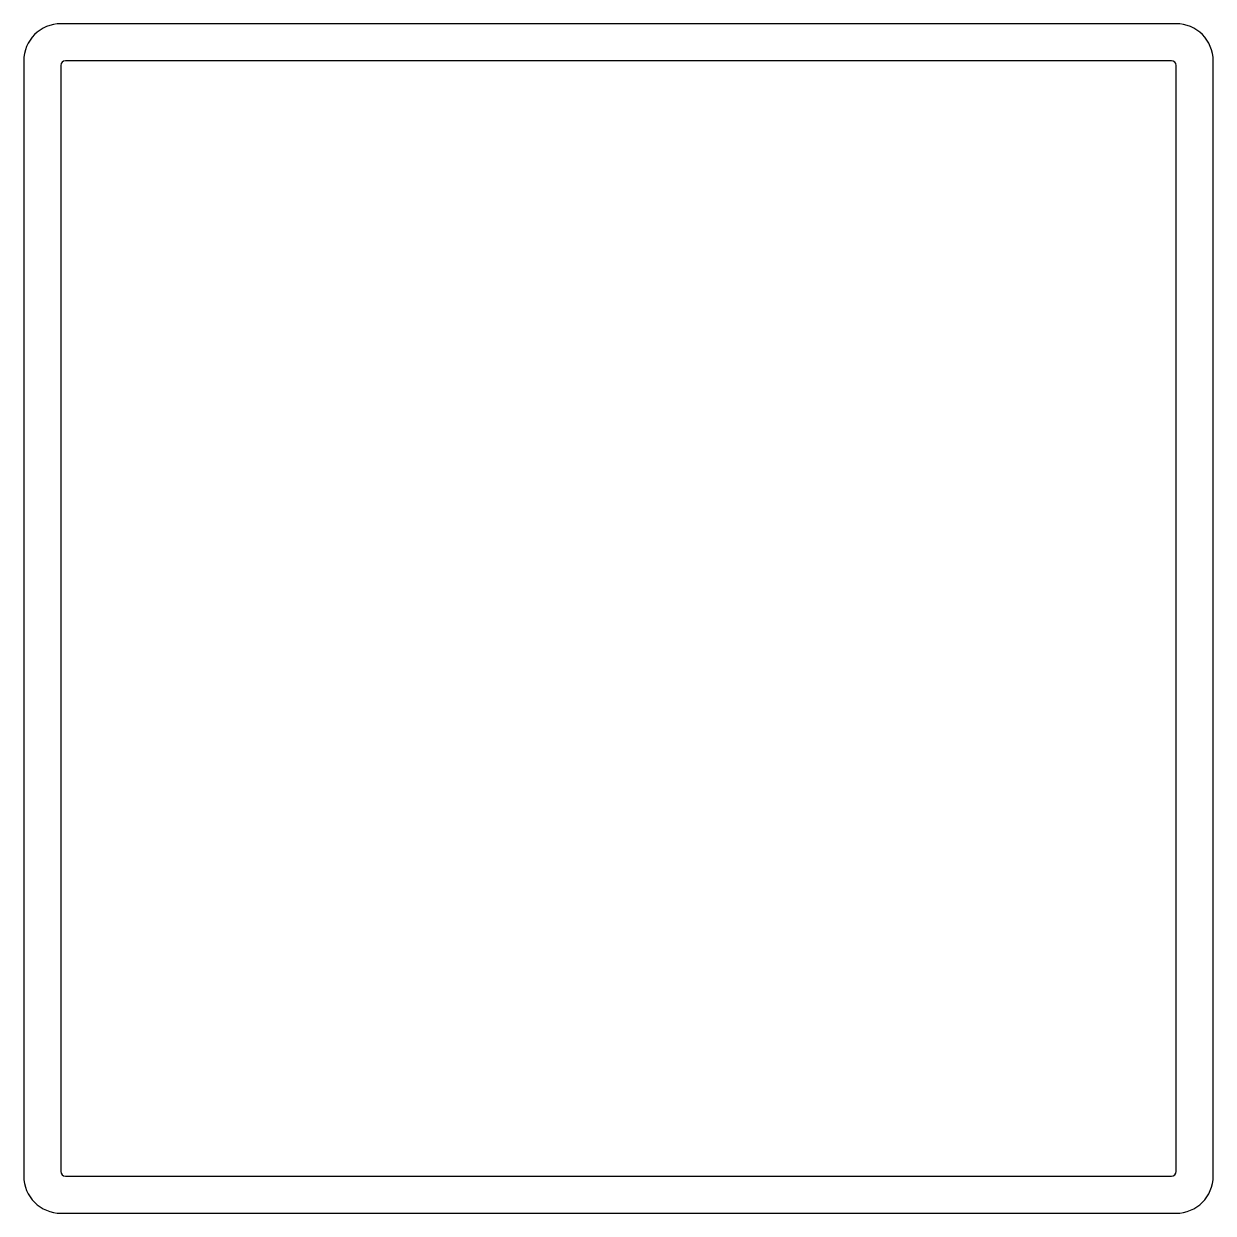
# Model space of a CAD drawing. Header units: inches. Extents: x -49 to 53, y 2 to 103.
import ezdxf

# ---------------------------------------------------------------- set-up
doc = ezdxf.new("R2010")
doc.units = ezdxf.units.IN
doc.header["$MEASUREMENT"] = 0

msp = doc.modelspace()

# ---------------------------------------------------------------- linework, layer by layer
at = {"color": 3}
for p, q in [((49.41, 103.12), (-45.84, 103.12)), ((-49.01, 99.95), (-49.01, 4.7)), ((49.03, 99.95), (-45.46, 99.95)), ((52.59, 4.7), (52.59, 99.95)), ((-45.84, 99.57), (-45.84, 5.08)), ((49.41, 5.08), (49.41, 99.57)), ((-45.46, 4.7), (49.03, 4.7)), ((-45.84, 1.52), (49.41, 1.52))]:
    msp.add_line(p, q, dxfattribs=at)
for centre, radius, start, end in [((-45.84, 99.95), 3.18, 90, 180), ((49.41, 99.95), 3.18, 0, 90), ((-45.46, 99.57), 0.381, 90, 180), ((49.03, 99.57), 0.381, 0, 90), ((-45.84, 4.7), 3.18, 180, 270), ((-45.46, 5.08), 0.381, 180, 270), ((49.03, 5.08), 0.381, 270, 0), ((49.41, 4.7), 3.18, 270, 360)]:
    msp.add_arc(centre, radius, start, end, dxfattribs=at)

doc.saveas('drawing.dxf')
